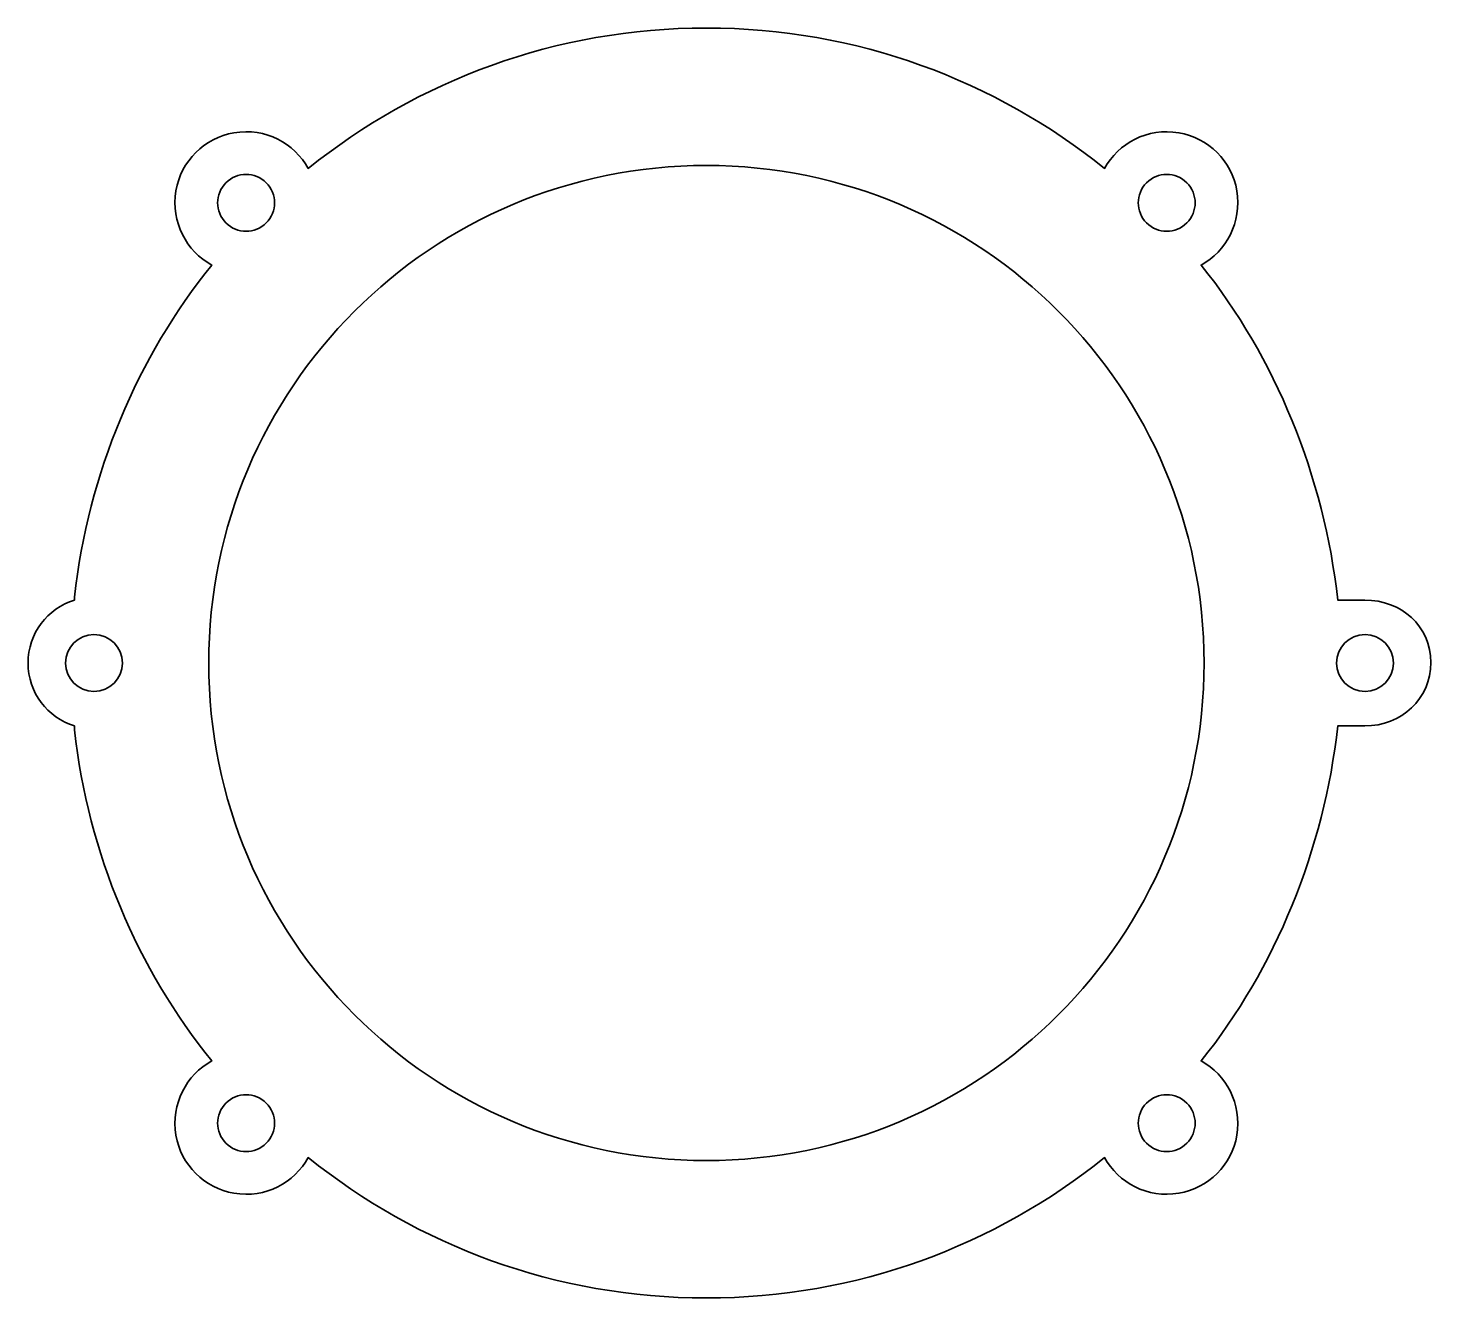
# Model space of a CAD drawing. Header units: millimetres. Extents: x 70.1 to 144, y -155.9 to -88.9.
import ezdxf

# ---------------------------------------------------------------- set-up
doc = ezdxf.new("R2010")
doc.units = ezdxf.units.MM
doc.header["$MEASUREMENT"] = 0
doc.layers.add('Back', color=7, linetype='Continuous', lineweight=0)

msp = doc.modelspace()

# ---------------------------------------------------------------- linework, layer by layer
at = {"layer": 'Back', "color": 250, "lineweight": 35, "true_color": 0x231f20}
for points, knots in [([(140.563, -119.094), (140.563, -119.094), (139.131, -119.094), (139.131, -119.094), (138.418, -112.576), (135.828, -106.264), (131.924, -101.418), (133.25, -100.684), (134.085, -99.172), (133.808, -97.497), (133.552, -95.946), (132.302, -94.695), (130.751, -94.439), (129.077, -94.162), (127.566, -94.996), (126.831, -96.32), (121.086, -91.691), (113.786, -88.914), (105.833, -88.914), (97.881, -88.914), (90.58, -91.691), (84.835, -96.32), (84.101, -94.996), (82.59, -94.162), (80.916, -94.439), (79.365, -94.695), (78.114, -95.946), (77.858, -97.497), (77.582, -99.172), (78.417, -100.684), (79.743, -101.418), (75.839, -106.264), (73.214, -112.424), (72.501, -118.942), (72.501, -118.942), (72.501, -119.094), (72.501, -119.094), (71.085, -119.533), (70.056, -120.853), (70.056, -122.414), (70.056, -123.974), (71.085, -125.295), (72.501, -125.734), (72.501, -125.734), (72.501, -125.939), (72.501, -125.939), (73.214, -132.457), (75.839, -138.564), (79.743, -143.41), (78.417, -144.144), (77.582, -145.656), (77.858, -147.331), (78.114, -148.882), (79.365, -150.133), (80.916, -150.389), (82.59, -150.666), (84.101, -149.832), (84.835, -148.508), (90.58, -153.137), (97.881, -155.914), (105.833, -155.914), (113.786, -155.914), (121.086, -153.137), (126.831, -148.508), (127.566, -149.832), (129.077, -150.666), (130.751, -150.389), (132.302, -150.133), (133.553, -148.882), (133.809, -147.331), (134.085, -145.656), (133.25, -144.144), (131.924, -143.41), (135.828, -138.564), (138.418, -132.251), (139.131, -125.733), (139.131, -125.733), (140.563, -125.733), (140.563, -125.733), (142.487, -125.733), (144.047, -124.315), (144.047, -122.39), (144.047, -122.39), (144.047, -122.39), (144.047, -122.39), (144.047, -120.466), (142.487, -119.094), (140.563, -119.094)], [0, 0, 0, 0, 1, 1, 1, 2, 2, 2, 3, 3, 3, 4, 4, 4, 5, 5, 5, 6, 6, 6, 7, 7, 7, 8, 8, 8, 9, 9, 9, 10, 10, 10, 11, 11, 11, 12, 12, 12, 13, 13, 13, 14, 14, 14, 15, 15, 15, 16, 16, 16, 17, 17, 17, 18, 18, 18, 19, 19, 19, 20, 20, 20, 21, 21, 21, 22, 22, 22, 23, 23, 23, 24, 24, 24, 25, 25, 25, 26, 26, 26, 27, 27, 27, 28, 28, 28, 29, 29, 29, 29]), ([(132.083, -122.414), (132.083, -107.916), (120.331, -96.164), (105.833, -96.164), (91.336, -96.164), (79.583, -107.916), (79.583, -122.414), (79.583, -136.911), (91.336, -148.664), (105.833, -148.664), (120.331, -148.664), (132.083, -136.911), (132.083, -122.414)], [0, 0, 0, 0, 1, 1, 1, 2, 2, 2, 3, 3, 3, 4, 4, 4, 4]), ([(80.495, -97.075), (79.909, -97.661), (79.909, -98.611), (80.495, -99.197), (81.08, -99.782), (82.03, -99.782), (82.616, -99.197), (83.202, -98.611), (83.202, -97.661), (82.616, -97.075), (82.03, -96.489), (81.08, -96.489), (80.495, -97.075)], [0, 0, 0, 0, 1, 1, 1, 2, 2, 2, 3, 3, 3, 4, 4, 4, 4]), ([(131.172, -97.075), (130.586, -96.489), (129.636, -96.489), (129.051, -97.075), (128.465, -97.661), (128.465, -98.611), (129.051, -99.197), (129.636, -99.782), (130.586, -99.782), (131.172, -99.197), (131.758, -98.611), (131.758, -97.661), (131.172, -97.075)], [0, 0, 0, 0, 1, 1, 1, 2, 2, 2, 3, 3, 3, 4, 4, 4, 4]), ([(73.531, -120.914), (72.702, -120.914), (72.031, -121.585), (72.031, -122.414), (72.031, -123.242), (72.702, -123.914), (73.531, -123.914), (74.359, -123.914), (75.031, -123.242), (75.031, -122.414), (75.031, -121.585), (74.359, -120.914), (73.531, -120.914)], [0, 0, 0, 0, 1, 1, 1, 2, 2, 2, 3, 3, 3, 4, 4, 4, 4]), ([(142.072, -122.414), (142.072, -123.242), (141.401, -123.914), (140.572, -123.914), (139.744, -123.914), (139.072, -123.242), (139.072, -122.414), (139.072, -121.585), (139.744, -120.914), (140.572, -120.914), (141.401, -120.914), (142.072, -121.585), (142.072, -122.414)], [0, 0, 0, 0, 1, 1, 1, 2, 2, 2, 3, 3, 3, 4, 4, 4, 4]), ([(82.616, -145.631), (82.03, -145.045), (81.08, -145.045), (80.495, -145.631), (79.909, -146.217), (79.909, -147.167), (80.495, -147.753), (81.08, -148.338), (82.03, -148.338), (82.616, -147.753), (83.202, -147.167), (83.202, -146.217), (82.616, -145.631)], [0, 0, 0, 0, 1, 1, 1, 2, 2, 2, 3, 3, 3, 4, 4, 4, 4]), ([(129.051, -145.631), (128.465, -146.217), (128.465, -147.167), (129.051, -147.753), (129.636, -148.338), (130.586, -148.338), (131.172, -147.753), (131.758, -147.167), (131.758, -146.217), (131.172, -145.631), (130.586, -145.045), (129.636, -145.045), (129.051, -145.631)], [0, 0, 0, 0, 1, 1, 1, 2, 2, 2, 3, 3, 3, 4, 4, 4, 4])]:
    msp.add_open_spline(points, degree=3, knots=knots, dxfattribs=at)

doc.saveas('drawing.dxf')
